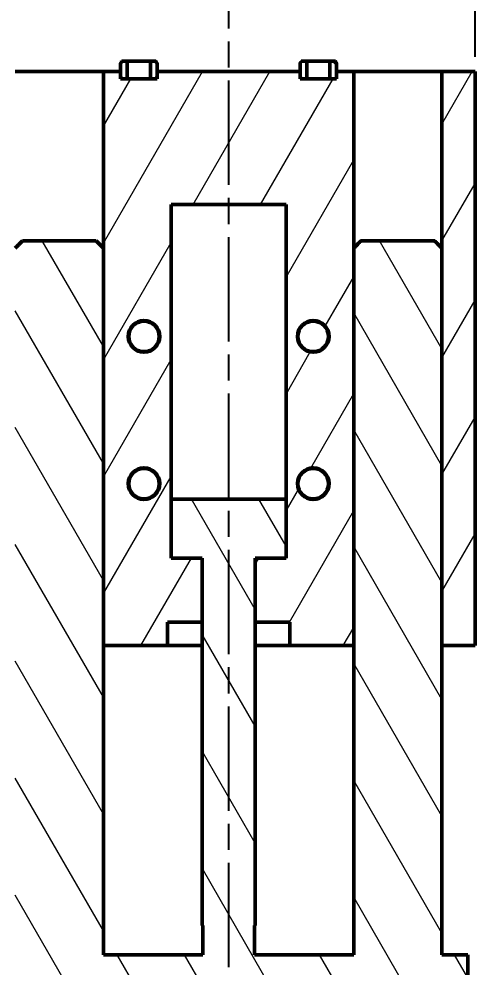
# Model space of a CAD drawing. Header units: millimetres. Extents: x 0 to 2376, y 0 to 1680.
# Drawn here: x 1879.9 to 1979.1, y 1123.9 to 1330 of the extents above; entities that cross this region are included whole.
import ezdxf

# ---------------------------------------------------------------- set-up
doc = ezdxf.new("R2010")
doc.units = ezdxf.units.MM
doc.header["$LTSCALE"] = 4
doc.linetypes.add('CHAIN', pattern=[0.3543, 0.2362, -0.0295, 0.0591, -0.0295])
for name, color, linetype, lineweight in [('Centerline (ISO)', 7, 'Continuous', 25), ('Dimension (ISO)', 7, 'Continuous', 25), ('Hatch (ISO)', 7, 'Continuous', 18), ('Visible (ISO)', 7, 'Continuous', 50)]:
    doc.layers.add(name, color=color, linetype=linetype, lineweight=lineweight)
doc.styles.add('Note Text (DIN)', font='isocpeur.ttf')
doc.dimstyles.new('AA-DT', dxfattribs={"dimscale": 4, "dimtxt": 5, "dimasz": 2.5, "dimexe": 3.175, "dimexo": 0.8, "dimgap": 0.8, "dimtad": 1, "dimdec": 0, "dimrnd": 1e-08, "dimzin": 0, "dimtxsty": 'Note Text (DIN)', "dimcen": 0.09, "dimdle": 10, "dimclrd": 5, "dimclre": 5, "dimclrt": 256, "dimadec": 0, "dimazin": 0, "dimtfac": 1, "dimtmove": 0, "dimatfit": 3, "dimfxl": 1, "dimtolj": 1, "dimtzin": 0, "dimlwd": -1, "dimlwe": -1, "dimarcsym": 0})
pattern_1 = [(60, (0, 0), (-10.99852, 6.350004), [])]
pattern_2 = [(45, (0, 0), (-8.980256, 8.980256), [])]
pattern_3 = [(135.0002, (0, 0), (-8.98022, -8.98029), [])]

# ---------------------------------------------------------------- blocks, each defined once
blk = doc.blocks.new('*D10')
at = {"layer": 'Defpoints', "color": 0, "transparency": 16777216}
for p in [(1755.07, 1586.99), (1755.07, 1519.77), (1979.07, 1318.57)]:
    blk.add_point(p, dxfattribs=at)
at = {"layer": 'Dimension (ISO)', "color": 5, "transparency": 16777216}
for p, q in [((1755.07, 1522.97), (1755.07, 1599.69)), ((1979.07, 1321.77), (1979.07, 1599.69)), ((1969.07, 1586.99), (1765.07, 1586.99))]:
    blk.add_line(p, q, dxfattribs=at)
for points in [[(1765.07, 1588.65), (1765.07, 1585.32), (1755.07, 1586.99)], [(1969.07, 1588.65), (1969.07, 1585.32), (1979.07, 1586.99)]]:
    blk.add_solid(points, dxfattribs=at)
at = {"layer": 'Dimension (ISO)', "transparency": 16777216, "insert": (1849.07, 1610.19), "char_height": 20, "attachment_point": 1, "style": 'Note Text (DIN)'}
blk.add_mtext('\\A1;140', dxfattribs=at)

msp = doc.modelspace()

# ---------------------------------------------------------------- hatches: boundary and pattern name
at = {"layer": 'Hatch (ISO)'}
h = msp.add_hatch(dxfattribs=at)
h.set_pattern_fill('ANSI31', color=256, scale=101.6, style=0)
h.set_pattern_definition(pattern_2)
edge = h.paths.add_edge_path()
edge.add_line((1903.42, 1320.81), (1902.25, 1320.81))
edge.add_spline(control_points=[(1902.25, 1320.81), (1902.12, 1320.58), (1901.97, 1320.33)], knot_values=[0, 0, 0, 0.034701, 0.034701, 0.034701], weights=[1, 1.000653, 1], degree=2, periodic=0)
edge.add_line((1901.97, 1320.33), (1901.97, 1318.57))
edge.add_line((1901.97, 1318.57), (1901.97, 1317.45))
edge.add_spline(control_points=[(1901.97, 1317.45), (1902.12, 1317.2), (1902.25, 1316.97)], knot_values=[0, 0, 0, 0.034701, 0.034701, 0.034701], weights=[1, 1.000653, 1], degree=2, periodic=0)
edge.add_line((1902.25, 1316.97), (1903.42, 1316.97))
edge.add_line((1903.42, 1316.97), (1903.42, 1320.81))
h = msp.add_hatch(dxfattribs=at)
h.set_pattern_fill('ANSI31', color=256, scale=101.6, style=0)
h.set_pattern_definition(pattern_2)
edge = h.paths.add_edge_path()
edge.add_line((1909.64, 1320.81), (1908.47, 1320.81))
edge.add_line((1908.47, 1320.81), (1908.47, 1316.97))
edge.add_line((1908.47, 1316.97), (1909.64, 1316.97))
edge.add_spline(control_points=[(1909.64, 1316.97), (1909.78, 1317.2), (1909.92, 1317.45)], knot_values=[0, 0, 0, 0.034701, 0.034701, 0.034701], weights=[1, 1.000653, 1], degree=2, periodic=0)
edge.add_line((1909.92, 1317.45), (1909.92, 1318.57))
edge.add_line((1909.92, 1318.57), (1909.92, 1320.33))
edge.add_spline(control_points=[(1909.92, 1320.33), (1909.78, 1320.58), (1909.64, 1320.81)], knot_values=[0, 0, 0, 0.034701, 0.034701, 0.034701], weights=[1, 1.000653, 1], degree=2, periodic=0)
h = msp.add_hatch(dxfattribs=at)
h.set_pattern_fill('ANSI31', color=256, scale=101.6, angle=90.0002, style=0)
h.set_pattern_definition(pattern_3)
edge = h.paths.add_edge_path()
edge.add_line((1942.46, 1320.81), (1941.29, 1320.81))
edge.add_spline(control_points=[(1941.29, 1320.81), (1941.16, 1320.58), (1941.01, 1320.33)], knot_values=[0, 0, 0, 0.034701, 0.034701, 0.034701], weights=[1, 1.000653, 1], degree=2, periodic=0)
edge.add_line((1941.01, 1320.33), (1941.01, 1318.57))
edge.add_line((1941.01, 1318.57), (1941.01, 1317.45))
edge.add_spline(control_points=[(1941.01, 1317.45), (1941.16, 1317.2), (1941.29, 1316.97)], knot_values=[0, 0, 0, 0.034701, 0.034701, 0.034701], weights=[1, 1.000653, 1], degree=2, periodic=0)
edge.add_line((1941.29, 1316.97), (1942.46, 1316.97))
edge.add_line((1942.46, 1316.97), (1942.46, 1320.81))
h = msp.add_hatch(dxfattribs=at)
h.set_pattern_fill('ANSI31', color=256, scale=101.6, angle=90.0002, style=0)
h.set_pattern_definition(pattern_3)
edge = h.paths.add_edge_path()
edge.add_line((1948.68, 1320.81), (1947.51, 1320.81))
edge.add_line((1947.51, 1320.81), (1947.51, 1316.97))
edge.add_line((1947.51, 1316.97), (1948.68, 1316.97))
edge.add_spline(control_points=[(1948.68, 1316.97), (1948.82, 1317.2), (1948.96, 1317.45)], knot_values=[0, 0, 0, 0.034701, 0.034701, 0.034701], weights=[1, 1.000653, 1], degree=2, periodic=0)
edge.add_line((1948.96, 1317.45), (1948.96, 1318.57))
edge.add_line((1948.96, 1318.57), (1948.96, 1320.33))
edge.add_spline(control_points=[(1948.96, 1320.33), (1948.82, 1320.58), (1948.68, 1320.81)], knot_values=[0, 0, 0, 0.034701, 0.034701, 0.034701], weights=[1, 1.000653, 1], degree=2, periodic=0)
h = msp.add_hatch(dxfattribs=at)
h.set_pattern_fill('ANSI31', color=256, scale=101.6, angle=15, style=0)
h.set_pattern_definition(pattern_1)
h.paths.add_polyline_path([(1952.68, 1193.77), (1952.68, 1280.17), (1952.68, 1318.57), (1948.96, 1318.57), (1948.96, 1317.45), (1948.96, 1316.97), (1948.68, 1316.97), (1947.51, 1316.97), (1942.46, 1316.97), (1941.29, 1316.97), (1941.01, 1316.97), (1941.01, 1317.45), (1941.01, 1318.57), (1909.92, 1318.57), (1909.92, 1317.45), (1909.92, 1316.97), (1909.64, 1316.97), (1908.47, 1316.97), (1903.42, 1316.97), (1902.25, 1316.97), (1901.97, 1316.97), (1901.97, 1317.45), (1901.97, 1318.57), (1898.25, 1318.57), (1898.25, 1280.17), (1898.25, 1193.77), (1912.15, 1193.77), (1912.15, 1198.89), (1919.7, 1198.89), (1919.7, 1212.81), (1912.97, 1212.81), (1912.97, 1225.61), (1912.97, 1289.61), (1937.96, 1289.61), (1937.96, 1225.61), (1937.96, 1212.81), (1931.23, 1212.81), (1931.23, 1198.89), (1938.78, 1198.89), (1938.78, 1193.77)])
edge = h.paths.add_edge_path(flags=0)
edge.add_ellipse((1943.87, 1228.97), major_axis=(-3.44, 0), ratio=1, start_angle=0, end_angle=360)
edge = h.paths.add_edge_path(flags=0)
edge.add_ellipse((1907.07, 1228.97), major_axis=(-3.44, 0), ratio=1, start_angle=0, end_angle=360)
edge = h.paths.add_edge_path(flags=0)
edge.add_ellipse((1943.87, 1260.97), major_axis=(-3.44, 0), ratio=1, start_angle=0, end_angle=360)
edge = h.paths.add_edge_path(flags=0)
edge.add_ellipse((1907.07, 1260.97), major_axis=(-3.44, 0), ratio=1, start_angle=0, end_angle=360)
h = msp.add_hatch(dxfattribs=at)
h.set_pattern_fill('ANSI31', color=256, scale=101.6, angle=15, style=0)
h.set_pattern_definition(pattern_1)
h.paths.add_polyline_path([(1971.85, 1318.57), (1971.85, 1280.17), (1971.85, 1193.77), (1979.07, 1193.77), (1979.07, 1318.57)])
h = msp.add_hatch(dxfattribs=at)
h.set_pattern_fill('ANSI31', color=256, scale=101.6, angle=75.0002, style=0)
h.set_pattern_definition([(120.0002, (0, 0), (-10.9985, -6.350034), [])])
edge = h.paths.add_edge_path()
edge.add_line((1873.47, 1126.57), (1873.47, 1110.57))
edge.add_line((1873.47, 1110.57), (1880.68, 1110.57))
edge.add_line((1880.68, 1110.57), (1880.68, 1116.97))
edge.add_line((1880.68, 1116.97), (1881.48, 1116.97))
edge.add_line((1881.48, 1116.97), (1881.48, 1111.93))
edge.add_spline(control_points=[(1881.48, 1111.93), (1881.48, 1111.83), (1881.51, 1111.71), (1881.58, 1111.53), (1881.65, 1111.43), (1881.79, 1111.29), (1881.89, 1111.23), (1882.07, 1111.15), (1882.19, 1111.13), (1882.29, 1111.13)], knot_values=[0, 0, 0, 0, 0.018495, 0.018495, 0.037015, 0.037015, 0.055571, 0.055571, 0.074163, 0.074163, 0.074163, 0.074163], degree=3, periodic=0)
edge.add_line((1882.29, 1111.13), (1885.96, 1111.13))
edge.add_line((1885.96, 1111.13), (1885.96, 1113.77))
edge.add_line((1885.96, 1113.77), (1891.37, 1113.77))
edge.add_line((1891.37, 1113.77), (1891.37, 1111.13))
edge.add_line((1891.37, 1111.13), (1895.04, 1111.13))
edge.add_spline(control_points=[(1895.04, 1111.13), (1895.14, 1111.13), (1895.26, 1111.15), (1895.44, 1111.23), (1895.54, 1111.29), (1895.68, 1111.43), (1895.75, 1111.53), (1895.82, 1111.71), (1895.85, 1111.83), (1895.85, 1111.93)], knot_values=[-0.074163, -0.074163, -0.074163, -0.074163, -0.055571, -0.055571, -0.037015, -0.037015, -0.018495, -0.018495, 0, 0, 0, 0], degree=3, periodic=0)
edge.add_line((1895.85, 1111.93), (1895.85, 1116.97))
edge.add_line((1895.85, 1116.97), (1896.65, 1116.97))
edge.add_line((1896.65, 1116.97), (1896.65, 1110.57))
edge.add_line((1896.65, 1110.57), (1897.95, 1110.57))
edge.add_line((1897.95, 1110.57), (1899.87, 1110.57))
edge.add_line((1899.87, 1110.57), (1900.18, 1110.57))
edge.add_line((1900.18, 1110.57), (1900.18, 1112.01))
edge.add_line((1900.18, 1112.01), (1900.18, 1112.49))
edge.add_spline(control_points=[(1900.18, 1112.49), (1900.63, 1112.67), (1901.02, 1112.81)], knot_values=[0, 0, 0, 0.042048, 0.042048, 0.042048], weights=[1, 1.050278, 1.089175], degree=2, periodic=0)
edge.add_spline(control_points=[(1901.02, 1112.81), (1903.3, 1113.59), (1905.95, 1112.49)], knot_values=[0.042048, 0.042048, 0.042048, 0.371521, 0.371521, 0.371521], weights=[1.089175, 1.39396, 1], degree=2, periodic=0)
edge.add_line((1905.95, 1112.49), (1905.95, 1110.57))
edge.add_line((1905.95, 1110.57), (1909.7, 1110.57))
edge.add_line((1909.7, 1110.57), (1911.06, 1110.57))
edge.add_line((1911.06, 1110.57), (1917.96, 1110.57))
edge.add_line((1917.96, 1110.57), (1917.96, 1116.97))
edge.add_line((1917.96, 1116.97), (1918.82, 1116.97))
edge.add_line((1918.82, 1116.97), (1918.82, 1111.93))
edge.add_spline(control_points=[(1918.82, 1111.93), (1918.82, 1111.83), (1918.84, 1111.72), (1918.92, 1111.54), (1918.99, 1111.44), (1919.14, 1111.3), (1919.25, 1111.23), (1919.45, 1111.15), (1919.58, 1111.13), (1919.7, 1111.13)], knot_values=[0, 0, 0, 0, 0.018, 0.018, 0.03676, 0.03676, 0.05661, 0.05661, 0.077686, 0.077686, 0.077686, 0.077686], degree=3, periodic=0)
edge.add_line((1919.7, 1111.13), (1924.66, 1111.13))
edge.add_line((1924.66, 1111.13), (1924.66, 1113.77))
edge.add_line((1924.66, 1113.77), (1926.27, 1113.77))
edge.add_line((1926.27, 1113.77), (1926.27, 1111.13))
edge.add_line((1926.27, 1111.13), (1931.23, 1111.13))
edge.add_spline(control_points=[(1931.23, 1111.13), (1931.35, 1111.13), (1931.48, 1111.15), (1931.68, 1111.23), (1931.79, 1111.3), (1931.94, 1111.44), (1932.01, 1111.54), (1932.09, 1111.72), (1932.11, 1111.83), (1932.11, 1111.93)], knot_values=[-0.077686, -0.077686, -0.077686, -0.077686, -0.05661, -0.05661, -0.03676, -0.03676, -0.018, -0.018, 0, 0, 0, 0], degree=3, periodic=0)
edge.add_line((1932.11, 1111.93), (1932.11, 1116.97))
edge.add_line((1932.11, 1116.97), (1932.97, 1116.97))
edge.add_line((1932.97, 1116.97), (1932.97, 1110.57))
edge.add_line((1932.97, 1110.57), (1939.87, 1110.57))
edge.add_line((1939.87, 1110.57), (1941.23, 1110.57))
edge.add_line((1941.23, 1110.57), (1944.98, 1110.57))
edge.add_line((1944.98, 1110.57), (1944.98, 1112.49))
edge.add_spline(control_points=[(1944.98, 1112.49), (1947.63, 1113.59), (1949.92, 1112.81)], knot_values=[0, 0, 0, 0.329473, 0.329473, 0.329473], weights=[1, 1.39396, 1.089175], degree=2, periodic=0)
edge.add_spline(control_points=[(1949.92, 1112.81), (1950.3, 1112.67), (1950.75, 1112.49)], knot_values=[0.329473, 0.329473, 0.329473, 0.371521, 0.371521, 0.371521], weights=[1.089175, 1.050278, 1], degree=2, periodic=0)
edge.add_line((1950.75, 1112.49), (1950.75, 1112.01))
edge.add_line((1950.75, 1112.01), (1950.75, 1110.57))
edge.add_line((1950.75, 1110.57), (1951.06, 1110.57))
edge.add_line((1951.06, 1110.57), (1952.99, 1110.57))
edge.add_line((1952.99, 1110.57), (1954.28, 1110.57))
edge.add_line((1954.28, 1110.57), (1954.28, 1116.97))
edge.add_line((1954.28, 1116.97), (1955.08, 1116.97))
edge.add_line((1955.08, 1116.97), (1955.08, 1111.93))
edge.add_spline(control_points=[(1955.08, 1111.93), (1955.08, 1111.83), (1955.11, 1111.71), (1955.18, 1111.53), (1955.25, 1111.43), (1955.39, 1111.29), (1955.49, 1111.23), (1955.67, 1111.15), (1955.79, 1111.13), (1955.89, 1111.13)], knot_values=[0, 0, 0, 0, 0.018495, 0.018495, 0.037015, 0.037015, 0.055571, 0.055571, 0.074163, 0.074163, 0.074163, 0.074163], degree=3, periodic=0)
edge.add_line((1955.89, 1111.13), (1959.56, 1111.13))
edge.add_line((1959.56, 1111.13), (1959.56, 1113.77))
edge.add_line((1959.56, 1113.77), (1964.97, 1113.77))
edge.add_line((1964.97, 1113.77), (1964.97, 1111.13))
edge.add_line((1964.97, 1111.13), (1968.64, 1111.13))
edge.add_spline(control_points=[(1968.64, 1111.13), (1968.74, 1111.13), (1968.86, 1111.15), (1969.04, 1111.23), (1969.14, 1111.29), (1969.28, 1111.43), (1969.35, 1111.53), (1969.42, 1111.71), (1969.45, 1111.83), (1969.45, 1111.93)], knot_values=[-0.074163, -0.074163, -0.074163, -0.074163, -0.055571, -0.055571, -0.037015, -0.037015, -0.018495, -0.018495, 0, 0, 0, 0], degree=3, periodic=0)
edge.add_line((1969.45, 1111.93), (1969.45, 1116.97))
edge.add_line((1969.45, 1116.97), (1970.25, 1116.97))
edge.add_line((1970.25, 1116.97), (1970.25, 1110.57))
edge.add_line((1970.25, 1110.57), (1977.47, 1110.57))
edge.add_line((1977.47, 1110.57), (1977.47, 1126.57))
edge.add_line((1977.47, 1126.57), (1971.85, 1126.57))
edge.add_line((1971.85, 1126.57), (1971.85, 1193.77))
edge.add_line((1971.85, 1193.77), (1971.85, 1280.17))
edge.add_spline(control_points=[(1971.85, 1280.17), (1970.98, 1281.04), (1970.25, 1281.77)], knot_values=[0, 0, 0, 0.141551, 0.141551, 0.141551], weights=[1, 1.004173, 1], degree=2, periodic=0)
edge.add_line((1970.25, 1281.77), (1954.28, 1281.77))
edge.add_spline(control_points=[(1954.28, 1281.77), (1953.55, 1281.04), (1952.68, 1280.17)], knot_values=[0, 0, 0, 0.141551, 0.141551, 0.141551], weights=[1, 1.004173, 1], degree=2, periodic=0)
edge.add_line((1952.68, 1280.17), (1952.68, 1193.77))
edge.add_line((1952.68, 1193.77), (1952.68, 1126.57))
edge.add_line((1952.68, 1126.57), (1931.07, 1126.57))
edge.add_line((1931.07, 1126.57), (1931.07, 1132.97))
edge.add_line((1931.07, 1132.97), (1931.23, 1132.97))
edge.add_line((1931.23, 1132.97), (1931.23, 1198.89))
edge.add_line((1931.23, 1198.89), (1931.23, 1212.81))
edge.add_line((1931.23, 1212.81), (1937.96, 1212.81))
edge.add_line((1937.96, 1212.81), (1937.96, 1225.61))
edge.add_line((1937.96, 1225.61), (1912.97, 1225.61))
edge.add_line((1912.97, 1225.61), (1912.97, 1212.81))
edge.add_line((1912.97, 1212.81), (1919.7, 1212.81))
edge.add_line((1919.7, 1212.81), (1919.7, 1198.89))
edge.add_line((1919.7, 1198.89), (1919.7, 1132.97))
edge.add_line((1919.7, 1132.97), (1919.87, 1132.97))
edge.add_line((1919.87, 1132.97), (1919.87, 1126.57))
edge.add_line((1919.87, 1126.57), (1898.25, 1126.57))
edge.add_line((1898.25, 1126.57), (1898.25, 1193.77))
edge.add_line((1898.25, 1193.77), (1898.25, 1280.17))
edge.add_spline(control_points=[(1898.25, 1280.17), (1897.38, 1281.04), (1896.65, 1281.77)], knot_values=[0, 0, 0, 0.141551, 0.141551, 0.141551], weights=[1, 1.004173, 1], degree=2, periodic=0)
edge.add_line((1896.65, 1281.77), (1880.68, 1281.77))
edge.add_spline(control_points=[(1880.68, 1281.77), (1879.95, 1281.04), (1879.08, 1280.17)], knot_values=[0, 0, 0, 0.141551, 0.141551, 0.141551], weights=[1, 1.004173, 1], degree=2, periodic=0)
edge.add_line((1879.08, 1280.17), (1879.08, 1193.77))
edge.add_line((1879.08, 1193.77), (1879.08, 1126.57))
edge.add_line((1879.08, 1126.57), (1873.47, 1126.57))

# ---------------------------------------------------------------- linework, layer by layer
at = {"layer": 'Centerline (ISO)', "linetype": 'CHAIN', "ltscale": 23.990969}
msp.add_line((1925.47, 1384.56), (1925.47, 1009.37), dxfattribs=at)
at = {"layer": 'Visible (ISO)'}
for p, q in [((1901.97, 1320.33), (1901.97, 1317.45)), ((1903.42, 1320.81), (1902.25, 1320.81)), ((1903.42, 1316.97), (1903.42, 1320.81)), ((1903.42, 1320.81), (1908.47, 1320.81)), ((1909.64, 1320.81), (1908.47, 1320.81)), ((1908.47, 1320.81), (1908.47, 1316.97)), ((1909.92, 1317.45), (1909.92, 1320.33)), ((1941.01, 1320.33), (1941.01, 1317.45)), ((1942.46, 1320.81), (1941.29, 1320.81)), ((1942.46, 1316.97), (1942.46, 1320.81)), ((1942.46, 1320.81), (1947.51, 1320.81)), ((1948.68, 1320.81), (1947.51, 1320.81)), ((1947.51, 1320.81), (1947.51, 1316.97)), ((1948.96, 1317.45), (1948.96, 1320.33)), ((1879.08, 1318.57), (1898.25, 1318.57)), ((1901.97, 1318.57), (1898.25, 1318.57)), ((1898.25, 1318.57), (1898.25, 1193.77)), ((1901.97, 1316.97), (1901.97, 1318.57)), ((1909.92, 1316.97), (1901.97, 1316.97)), ((1902.25, 1316.97), (1903.42, 1316.97)), ((1908.47, 1316.97), (1909.64, 1316.97)), ((1941.01, 1318.57), (1909.92, 1318.57)), ((1909.92, 1318.57), (1909.92, 1316.97)), ((1941.01, 1316.97), (1941.01, 1318.57)), ((1948.96, 1316.97), (1941.01, 1316.97)), ((1941.29, 1316.97), (1942.46, 1316.97)), ((1947.51, 1316.97), (1948.68, 1316.97)), ((1952.68, 1318.57), (1948.96, 1318.57)), ((1948.96, 1318.57), (1948.96, 1316.97)), ((1952.68, 1193.77), (1952.68, 1318.57)), ((1952.68, 1318.57), (1971.85, 1318.57)), ((1971.85, 1318.57), (1971.85, 1193.77)), ((1979.07, 1318.57), (1971.85, 1318.57)), ((1979.07, 1193.77), (1979.07, 1318.57)), ((1912.97, 1212.81), (1912.97, 1289.61)), ((1912.97, 1289.61), (1937.96, 1289.61)), ((1937.96, 1289.61), (1937.96, 1212.81)), ((1896.65, 1281.77), (1880.68, 1281.77)), ((1970.25, 1281.77), (1954.28, 1281.77)), ((1898.25, 1126.57), (1898.25, 1280.17)), ((1952.68, 1280.17), (1952.68, 1126.57)), ((1971.85, 1126.57), (1971.85, 1280.17)), ((1937.96, 1225.61), (1912.97, 1225.61)), ((1912.97, 1225.61), (1912.97, 1212.81)), ((1937.96, 1212.81), (1937.96, 1225.61)), ((1919.7, 1212.81), (1912.97, 1212.81)), ((1912.97, 1212.81), (1919.7, 1212.81)), ((1919.7, 1198.89), (1919.7, 1212.81)), ((1919.7, 1212.81), (1919.7, 1132.97)), ((1937.96, 1212.81), (1931.23, 1212.81)), ((1931.23, 1212.81), (1931.23, 1198.89)), ((1931.23, 1132.97), (1931.23, 1212.81)), ((1931.23, 1212.81), (1937.96, 1212.81)), ((1912.15, 1193.77), (1912.15, 1198.89)), ((1912.15, 1198.89), (1919.7, 1198.89)), ((1931.23, 1198.89), (1938.78, 1198.89)), ((1938.78, 1198.89), (1938.78, 1193.77)), ((1898.25, 1193.77), (1912.15, 1193.77)), ((1919.7, 1193.77), (1912.15, 1193.77)), ((1938.78, 1193.77), (1931.23, 1193.77)), ((1938.78, 1193.77), (1952.68, 1193.77)), ((1971.85, 1193.77), (1979.07, 1193.77)), ((1919.7, 1132.97), (1919.87, 1132.97)), ((1919.87, 1132.97), (1919.87, 1126.57)), ((1931.07, 1126.57), (1931.07, 1132.97)), ((1931.07, 1132.97), (1931.23, 1132.97)), ((1919.87, 1126.57), (1898.25, 1126.57)), ((1952.68, 1126.57), (1931.07, 1126.57)), ((1977.47, 1126.57), (1971.85, 1126.57)), ((1977.47, 1110.57), (1977.47, 1126.57))]:
    msp.add_line(p, q, dxfattribs=at)
for centre, radius in [((1907.07, 1260.97), 3.44), ((1907.07, 1260.97), 3.31), ((1943.87, 1260.97), 3.44), ((1943.87, 1260.97), 3.31), ((1907.07, 1228.97), 3.44), ((1907.07, 1228.97), 3.31), ((1943.87, 1228.97), 3.44), ((1943.87, 1228.97), 3.31)]:
    msp.add_circle(centre, radius, dxfattribs=at)
for points, weights in [([(1902.25, 1320.81), (1902.12, 1320.58), (1901.97, 1320.33)], [1, 1.00065333426, 1]), ([(1909.92, 1320.33), (1909.78, 1320.58), (1909.64, 1320.81)], [1, 1.00065333406, 1]), ([(1941.29, 1320.81), (1941.16, 1320.58), (1941.01, 1320.33)], [1, 1.00065333426, 1]), ([(1948.96, 1320.33), (1948.82, 1320.58), (1948.68, 1320.81)], [1, 1.00065333406, 1]), ([(1901.97, 1317.45), (1902.12, 1317.2), (1902.25, 1316.97)], [1, 1.00065333427, 1]), ([(1909.64, 1316.97), (1909.78, 1317.2), (1909.92, 1317.45)], [1, 1.00065333409, 1]), ([(1941.01, 1317.45), (1941.16, 1317.2), (1941.29, 1316.97)], [1, 1.00065333427, 1]), ([(1948.68, 1316.97), (1948.82, 1317.2), (1948.96, 1317.45)], [1, 1.00065333409, 1]), ([(1880.68, 1281.77), (1879.95, 1281.04), (1879.08, 1280.17)], [1, 1.00417336074, 1]), ([(1898.25, 1280.17), (1897.38, 1281.04), (1896.65, 1281.77)], [1, 1.00417336038, 1]), ([(1954.28, 1281.77), (1953.55, 1281.04), (1952.68, 1280.17)], [1, 1.00417336083, 1]), ([(1971.85, 1280.17), (1970.98, 1281.04), (1970.25, 1281.77)], [1, 1.00417336103, 1])]:
    msp.add_rational_spline(points, weights, degree=2, dxfattribs=at)

# ---------------------------------------------------------------- dimensions: what is measured, and where the dimension line sits
at = {"layer": 'Dimension (ISO)', "color": 5, "true_color": 0x0000ff}
dim = msp.add_linear_dim(base=(1755.07, 1586.99), p1=(1979.07, 1318.57), p2=(1755.07, 1519.77), angle=180, dimstyle='AA-DT', override={"dimgap": 0.8, "dimdec": 0, "dimlfac": 0.625, "dimtol": 0, "dimlim": 0, "dimtp": 0, "dimtm": 0, "dimtdec": 2, "dimtofl": 0, "dimatfit": 1}, dxfattribs=at)
dim.commit()
dim.dimension.update_dxf_attribs({"geometry": '*D10', "text_midpoint": (1867.07, 1586.99), "dimtype": 160})

doc.saveas('drawing.dxf')
